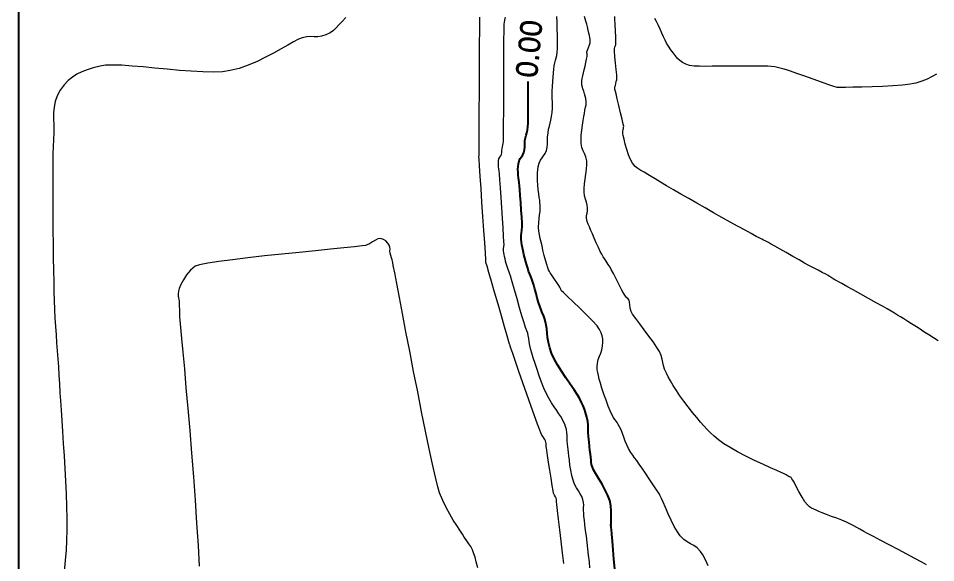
# Model space of a CAD drawing. Header units: metres. Extents: x 2662 to 3279, y 1027 to 1511.
# Drawn here: x 2684.6 to 2814.5, y 1179.2 to 1256.3 of the extents above; entities that cross this region are included whole.
import ezdxf

# ---------------------------------------------------------------- set-up
doc = ezdxf.new("R2010")
doc.units = ezdxf.units.M
doc.header["$LTSCALE"] = 1000
doc.layers.add('01 main point', color=1, linetype='Continuous')
doc.layers.add('CONT-MNR', color=252, linetype='Continuous', lineweight=9)
doc.layers.add('TEXT KONT', color=3, linetype='Continuous', lineweight=15)
doc.styles.get("Standard").update_dxf_attribs({"font": 'arial.ttf'})

msp = doc.modelspace()

# ---------------------------------------------------------------- linework, layer by layer
at = {"flags": 128}
msp.add_lwpolyline([(2769.05, 1178.33), (2768.91, 1179.69), (2768.79, 1181.02), (2768.69, 1182.24), (2768.6, 1183.23), (2768.55, 1183.92), (2768.53, 1184.21), (2768.5, 1184.37), (2768.49, 1184.54), (2768.5, 1184.75), (2768.52, 1185.19), (2768.54, 1185.79), (2768.53, 1186.51), (2768.47, 1187.27), (2768.32, 1188.03), (2768.07, 1188.72), (2767.69, 1189.5), (2767.25, 1190.31), (2766.78, 1191.1), (2766.36, 1191.81), (2766.04, 1192.37), (2765.86, 1192.74), (2765.75, 1193.13), (2765.71, 1193.43), (2765.68, 1193.75), (2765.64, 1194.15), (2765.58, 1194.57), (2765.52, 1195.08), (2765.46, 1195.66), (2765.39, 1196.32), (2765.31, 1197.04), (2765.27, 1197.69), (2765.26, 1198.22), (2765.25, 1198.69), (2765.2, 1199.21), (2765.08, 1199.84), (2764.91, 1200.47), (2764.75, 1200.97), (2764.56, 1201.42), (2764.33, 1201.9), (2764.03, 1202.49), (2763.73, 1203.01), (2763.27, 1203.7), (2762.72, 1204.51), (2762.11, 1205.4), (2761.5, 1206.33), (2760.92, 1207.25), (2760.44, 1208.1), (2760.08, 1208.86), (2759.82, 1209.64), (2759.65, 1210.38), (2759.53, 1211.08), (2759.46, 1211.73), (2759.4, 1212.33), (2759.33, 1212.86), (2759.23, 1213.33), (2759.07, 1213.85), (2758.92, 1214.25), (2758.76, 1214.61), (2758.6, 1215.01), (2758.41, 1215.52), (2758.24, 1216.07), (2758.06, 1216.69), (2757.88, 1217.33), (2757.71, 1217.95), (2757.55, 1218.5), (2757.42, 1218.93), (2757.27, 1219.37), (2757.13, 1219.72), (2757, 1220.06), (2756.84, 1220.5), (2756.71, 1220.93), (2756.58, 1221.36), (2756.45, 1221.82), (2756.32, 1222.32), (2756.18, 1222.86), (2756.06, 1223.38), (2755.95, 1223.82), (2755.87, 1224.22), (2755.81, 1224.61), (2755.77, 1225.04), (2755.78, 1225.53), (2755.83, 1225.92), (2755.89, 1226.3), (2755.92, 1226.79), (2755.9, 1227.31), (2755.86, 1228.13), (2755.79, 1229.14), (2755.72, 1230.2), (2755.64, 1231.21), (2755.57, 1232.05), (2755.53, 1232.59), (2755.48, 1233.03), (2755.43, 1233.4), (2755.39, 1233.73), (2755.35, 1234.07), (2755.34, 1234.46), (2755.33, 1234.94), (2755.34, 1235.34), (2755.38, 1235.7), (2755.48, 1236.1), (2755.64, 1236.45), (2755.83, 1236.7), (2756.02, 1236.95), (2756.18, 1237.3), (2756.26, 1237.7), (2756.28, 1238.08), (2756.28, 1238.49), (2756.32, 1238.99), (2756.4, 1239.39), (2756.48, 1239.74), (2756.57, 1240.08), (2756.66, 1240.46), (2756.72, 1240.93), (2756.75, 1241.45), (2756.76, 1242.35), (2756.76, 1243.53), (2756.76, 1244.87), (2756.76, 1246.28), (2756.76, 1247.35)], dxfattribs=at)
at = {"layer": '01 main point'}
msp.add_lwpolyline([(2684.6, 1092.67), (3187.11, 1092.67), (3187.11, 1448.02), (2684.6, 1448.02)], close=True, dxfattribs=at)
at = {"layer": 'CONT-MNR', "flags": 128}
for points, elevation in [([(2730.95, 1256.4), (2730.43, 1255.86), (2729.99, 1255.38), (2729.6, 1254.97), (2729.19, 1254.6), (2728.72, 1254.27), (2728.13, 1253.96), (2727.53, 1253.76), (2726.99, 1253.68), (2726.49, 1253.69), (2725.98, 1253.71), (2725.42, 1253.68), (2724.77, 1253.55), (2724.25, 1253.34), (2723.57, 1252.99), (2722.74, 1252.52), (2721.79, 1251.98), (2720.74, 1251.38), (2719.6, 1250.78), (2718.39, 1250.19), (2717.14, 1249.66), (2715.87, 1249.21), (2714.59, 1248.89), (2713.49, 1248.74), (2712.17, 1248.69), (2710.69, 1248.72), (2709.08, 1248.8), (2707.39, 1248.93), (2705.66, 1249.09), (2703.94, 1249.25), (2702.27, 1249.41), (2700.69, 1249.55), (2699.24, 1249.65), (2697.98, 1249.69), (2696.94, 1249.67), (2696.17, 1249.55), (2695.21, 1249.29), (2694.35, 1249.03), (2693.58, 1248.74), (2692.88, 1248.4), (2692.24, 1247.99), (2691.65, 1247.49), (2691.09, 1246.87), (2690.54, 1246.12), (2690.09, 1245.31), (2689.81, 1244.52), (2689.65, 1243.74), (2689.59, 1242.94), (2689.58, 1242.09), (2689.6, 1241.17), (2689.6, 1240.17), (2689.56, 1239.05), (2689.52, 1238.21), (2689.49, 1237.06), (2689.47, 1235.64), (2689.46, 1234.02), (2689.46, 1232.22), (2689.47, 1230.31), (2689.48, 1228.33), (2689.49, 1226.32), (2689.52, 1224.33), (2689.54, 1222.41), (2689.57, 1220.6), (2689.6, 1218.96), (2689.64, 1217.52), (2689.67, 1216.34), (2689.72, 1215.06), (2689.78, 1213.83), (2689.85, 1212.64), (2689.93, 1211.49), (2690.01, 1210.35), (2690.09, 1209.22), (2690.18, 1208.09), (2690.26, 1206.93), (2690.34, 1205.75), (2690.42, 1204.52), (2690.49, 1203.24), (2690.55, 1202.11), (2690.64, 1200.8), (2690.74, 1199.35), (2690.84, 1197.77), (2690.96, 1196.09), (2691.07, 1194.34), (2691.18, 1192.55), (2691.27, 1190.74), (2691.36, 1188.94), (2691.42, 1187.18), (2691.45, 1185.47), (2691.46, 1183.85), (2691.43, 1182.34), (2691.36, 1180.98), (2691.24, 1179.53), (2691.09, 1177.98)], 1), ([(2761.81, 1179.09), (2761.63, 1180.62), (2761.43, 1182.25), (2761.24, 1183.88), (2761.06, 1185.37), (2760.91, 1186.6), (2760.81, 1187.46), (2760.77, 1187.81), (2760.76, 1188), (2760.77, 1188.15), (2760.74, 1188.33), (2760.64, 1188.54), (2760.5, 1188.76), (2760.37, 1189.04), (2760.3, 1189.4), (2760.17, 1190.15), (2760.01, 1191.16), (2759.84, 1192.29), (2759.66, 1193.42), (2759.51, 1194.41), (2759.41, 1195.13), (2759.36, 1195.44), (2759.33, 1195.65), (2759.31, 1195.86), (2759.3, 1196.07), (2759.28, 1196.27), (2759.22, 1196.47), (2759.12, 1196.65), (2759.03, 1196.81), (2758.89, 1197.02), (2758.72, 1197.28), (2758.55, 1197.58), (2758.4, 1197.96), (2758.1, 1198.81), (2757.67, 1200.01), (2757.16, 1201.46), (2756.6, 1203.06), (2756.03, 1204.7), (2755.47, 1206.27), (2754.98, 1207.69), (2754.58, 1208.83), (2754.32, 1209.6), (2754.22, 1209.88), (2754.2, 1209.99), (2754.18, 1210.08), (2754.16, 1210.12), (2754.15, 1210.17), (2754.05, 1210.49), (2753.8, 1211.35), (2753.43, 1212.62), (2752.99, 1214.16), (2752.5, 1215.84), (2752.01, 1217.52), (2751.56, 1219.05), (2751.2, 1220.32), (2750.95, 1221.18), (2750.85, 1221.5), (2750.83, 1221.55), (2750.81, 1221.63), (2750.8, 1221.71), (2750.8, 1221.77), (2750.78, 1222.12), (2750.72, 1223.07), (2750.62, 1224.49), (2750.5, 1226.26), (2750.37, 1228.22), (2750.23, 1230.25), (2750.1, 1232.21), (2749.98, 1233.97), (2749.89, 1235.39), (2749.82, 1236.35), (2749.8, 1236.7), (2749.8, 1236.75), (2749.82, 1236.82), (2749.82, 1237.15), (2749.82, 1238.06), (2749.83, 1239.45), (2749.84, 1241.24), (2749.85, 1243.32), (2749.86, 1245.59), (2749.87, 1247.97), (2749.89, 1250.34), (2749.9, 1252.61), (2749.91, 1254.69), (2749.92, 1256.48)], 2), ([(2765.5, 1178.46), (2765.43, 1179.32), (2765.33, 1180.28), (2765.23, 1181.18), (2765.12, 1182.07), (2765.01, 1182.95), (2764.91, 1183.78), (2764.81, 1184.55), (2764.73, 1185.21), (2764.67, 1185.77), (2764.63, 1186.18), (2764.61, 1186.65), (2764.62, 1187.02), (2764.64, 1187.37), (2764.62, 1187.73), (2764.53, 1188.18), (2764.37, 1188.58), (2764.15, 1188.97), (2763.89, 1189.37), (2763.62, 1189.81), (2763.35, 1190.31), (2763.12, 1190.89), (2762.93, 1191.57), (2762.79, 1192.31), (2762.69, 1193.04), (2762.61, 1193.74), (2762.55, 1194.34), (2762.5, 1194.79), (2762.44, 1195.26), (2762.39, 1195.63), (2762.36, 1195.99), (2762.31, 1196.45), (2762.29, 1196.9), (2762.28, 1197.26), (2762.26, 1197.61), (2762.18, 1198.06), (2762.06, 1198.49), (2761.94, 1198.83), (2761.78, 1199.16), (2761.58, 1199.57), (2761.39, 1199.89), (2761.13, 1200.28), (2760.81, 1200.74), (2760.45, 1201.27), (2760.07, 1201.86), (2759.68, 1202.52), (2759.32, 1203.22), (2759, 1203.94), (2758.67, 1204.76), (2758.34, 1205.65), (2758.03, 1206.56), (2757.74, 1207.43), (2757.49, 1208.23), (2757.29, 1208.89), (2757.15, 1209.37), (2757.01, 1209.96), (2756.92, 1210.48), (2756.85, 1210.95), (2756.78, 1211.36), (2756.71, 1211.7), (2756.6, 1212.03), (2756.5, 1212.28), (2756.4, 1212.52), (2756.28, 1212.85), (2756.14, 1213.3), (2755.89, 1214.16), (2755.56, 1215.31), (2755.19, 1216.59), (2754.82, 1217.86), (2754.5, 1218.98), (2754.26, 1219.81), (2754.14, 1220.22), (2754.03, 1220.51), (2753.94, 1220.74), (2753.84, 1221.03), (2753.75, 1221.3), (2753.67, 1221.59), (2753.58, 1221.9), (2753.5, 1222.25), (2753.42, 1222.58), (2753.35, 1222.85), (2753.31, 1223.1), (2753.28, 1223.38), (2753.29, 1223.7), (2753.34, 1223.96), (2753.36, 1224.28), (2753.34, 1224.66), (2753.29, 1225.47), (2753.22, 1226.62), (2753.13, 1227.98), (2753.03, 1229.45), (2752.93, 1230.93), (2752.83, 1232.29), (2752.75, 1233.44), (2752.69, 1234.26), (2752.66, 1234.64), (2752.62, 1235), (2752.59, 1235.28), (2752.57, 1235.59), (2752.56, 1235.91), (2752.58, 1236.16), (2752.64, 1236.42), (2752.75, 1236.65), (2752.88, 1236.81), (2752.99, 1237.03), (2753.04, 1237.3), (2753.04, 1237.56), (2753.07, 1237.89), (2753.12, 1238.14), (2753.17, 1238.36), (2753.23, 1238.59), (2753.27, 1238.87), (2753.28, 1239.27), (2753.29, 1240.16), (2753.3, 1241.46), (2753.31, 1243.06), (2753.31, 1244.86), (2753.32, 1246.77), (2753.32, 1248.67), (2753.33, 1250.48), (2753.34, 1252.09), (2753.34, 1253.41), (2753.35, 1254.33), (2753.35, 1254.75), (2753.37, 1255.15), (2753.39, 1255.49), (2753.42, 1255.78), (2753.45, 1256.03), (2753.5, 1256.28), (2753.56, 1256.47)], 1), ([(2782.27, 1178.75), (2781.86, 1179.62), (2781.5, 1180.32), (2781.18, 1180.81), (2780.7, 1181.31), (2780.22, 1181.65), (2779.75, 1181.9), (2779.27, 1182.16), (2778.79, 1182.49), (2778.3, 1182.99), (2777.9, 1183.56), (2777.46, 1184.34), (2777.01, 1185.23), (2776.58, 1186.15), (2776.19, 1187.02), (2775.88, 1187.76), (2775.66, 1188.28), (2775.56, 1188.5), (2775.46, 1188.68), (2775.41, 1188.78), (2775.41, 1188.85), (2775.28, 1189.04), (2774.95, 1189.54), (2774.47, 1190.24), (2773.92, 1191.06), (2773.37, 1191.89), (2772.87, 1192.63), (2772.5, 1193.17), (2772.14, 1193.67), (2771.84, 1194.06), (2771.57, 1194.42), (2771.29, 1194.83), (2770.99, 1195.36), (2770.73, 1195.89), (2770.5, 1196.43), (2770.3, 1196.98), (2770.11, 1197.51), (2769.92, 1198), (2769.72, 1198.45), (2769.48, 1198.87), (2769.26, 1199.18), (2769.05, 1199.47), (2768.83, 1199.79), (2768.6, 1200.21), (2768.39, 1200.7), (2768.11, 1201.39), (2767.81, 1202.21), (2767.5, 1203.08), (2767.22, 1203.92), (2766.99, 1204.65), (2766.84, 1205.19), (2766.71, 1205.71), (2766.62, 1206.13), (2766.56, 1206.51), (2766.54, 1206.94), (2766.57, 1207.46), (2766.67, 1207.99), (2766.85, 1208.45), (2767.04, 1208.87), (2767.21, 1209.34), (2767.3, 1209.89), (2767.33, 1210.45), (2767.32, 1210.91), (2767.26, 1211.33), (2767.12, 1211.76), (2766.89, 1212.25), (2766.54, 1212.74), (2765.88, 1213.46), (2765.03, 1214.32), (2764.08, 1215.25), (2763.16, 1216.13), (2762.35, 1216.9), (2761.76, 1217.46), (2761.51, 1217.71), (2761.4, 1217.89), (2761.34, 1218.04), (2761.24, 1218.22), (2761.09, 1218.47), (2760.82, 1218.88), (2760.51, 1219.36), (2760.22, 1219.79), (2760.04, 1220.06), (2759.89, 1220.28), (2759.77, 1220.45), (2759.65, 1220.68), (2759.55, 1220.96), (2759.4, 1221.43), (2759.23, 1222.03), (2759.05, 1222.73), (2758.87, 1223.48), (2758.73, 1224.07), (2758.59, 1224.62), (2758.47, 1225.14), (2758.37, 1225.65), (2758.3, 1226.16), (2758.25, 1226.71), (2758.26, 1227.37), (2758.31, 1227.96), (2758.38, 1228.48), (2758.45, 1228.93), (2758.48, 1229.3), (2758.47, 1229.65), (2758.46, 1229.92), (2758.43, 1230.19), (2758.4, 1230.54), (2758.35, 1230.93), (2758.28, 1231.44), (2758.2, 1232.04), (2758.14, 1232.68), (2758.11, 1233.33), (2758.1, 1233.92), (2758.1, 1234.41), (2758.13, 1234.85), (2758.19, 1235.29), (2758.32, 1235.77), (2758.51, 1236.21), (2758.73, 1236.53), (2758.96, 1236.81), (2759.18, 1237.14), (2759.37, 1237.57), (2759.48, 1238.06), (2759.51, 1238.51), (2759.51, 1238.97), (2759.52, 1239.48), (2759.58, 1240.08), (2759.67, 1240.59), (2759.78, 1241.04), (2759.89, 1241.46), (2760, 1241.9), (2760.09, 1242.39), (2760.17, 1242.98), (2760.22, 1243.57), (2760.23, 1244.05), (2760.21, 1244.48), (2760.19, 1244.92), (2760.18, 1245.41), (2760.19, 1246), (2760.22, 1246.67), (2760.25, 1247.34), (2760.3, 1247.97), (2760.34, 1248.57), (2760.4, 1249.11), (2760.46, 1249.57), (2760.54, 1250.02), (2760.64, 1250.37), (2760.73, 1250.69), (2760.82, 1251.03), (2760.89, 1251.48), (2760.92, 1252.02), (2760.92, 1252.83), (2760.91, 1253.8), (2760.89, 1254.82), (2760.87, 1255.78), (2760.85, 1256.58)], -1), ([(2813.18, 1178.89), (2812.49, 1179.27), (2811.53, 1179.79), (2810.38, 1180.4), (2809.14, 1181.06), (2807.89, 1181.72), (2806.69, 1182.36), (2805.64, 1182.91), (2804.82, 1183.35), (2804.31, 1183.62), (2803.74, 1183.94), (2803.29, 1184.19), (2802.87, 1184.43), (2802.41, 1184.67), (2801.82, 1184.95), (2801.19, 1185.22), (2800.47, 1185.49), (2799.73, 1185.77), (2799.01, 1186.03), (2798.39, 1186.26), (2797.92, 1186.46), (2797.52, 1186.64), (2797.19, 1186.77), (2796.9, 1186.92), (2796.61, 1187.1), (2796.3, 1187.38), (2795.96, 1187.82), (2795.55, 1188.5), (2795.11, 1189.27), (2794.72, 1190.02), (2794.42, 1190.6), (2794.26, 1190.89), (2794.12, 1191.09), (2794, 1191.26), (2793.92, 1191.34), (2793.83, 1191.37), (2793.74, 1191.39), (2793.58, 1191.47), (2793.28, 1191.64), (2792.91, 1191.84), (2792.59, 1191.98), (2791.95, 1192.26), (2791.06, 1192.66), (2789.98, 1193.15), (2788.8, 1193.7), (2787.58, 1194.29), (2786.41, 1194.9), (2785.35, 1195.5), (2784.49, 1196.06), (2783.73, 1196.62), (2783.1, 1197.13), (2782.56, 1197.61), (2782.09, 1198.08), (2781.63, 1198.58), (2781.17, 1199.13), (2780.65, 1199.76), (2780.04, 1200.5), (2779.4, 1201.3), (2778.81, 1202.09), (2778.26, 1202.86), (2777.76, 1203.6), (2777.31, 1204.3), (2776.93, 1204.94), (2776.6, 1205.53), (2776.34, 1206.05), (2776.09, 1206.63), (2775.94, 1207.13), (2775.85, 1207.58), (2775.75, 1208.04), (2775.59, 1208.53), (2775.34, 1209.11), (2775, 1209.69), (2774.49, 1210.44), (2773.87, 1211.29), (2773.21, 1212.17), (2772.56, 1213.03), (2771.99, 1213.8), (2771.56, 1214.4), (2771.34, 1214.78), (2771.2, 1215.27), (2771.15, 1215.73), (2771.13, 1216.11), (2771.06, 1216.39), (2770.9, 1216.6), (2770.72, 1216.74), (2770.53, 1216.93), (2770.35, 1217.23), (2770.04, 1217.82), (2769.65, 1218.57), (2769.23, 1219.39), (2768.84, 1220.15), (2768.53, 1220.74), (2768.37, 1221.04), (2768.23, 1221.27), (2768.11, 1221.44), (2767.97, 1221.67), (2767.81, 1221.9), (2767.62, 1222.17), (2767.41, 1222.51), (2767.18, 1222.9), (2766.98, 1223.3), (2766.72, 1223.86), (2766.42, 1224.52), (2766.12, 1225.19), (2765.86, 1225.8), (2765.66, 1226.27), (2765.45, 1226.76), (2765.28, 1227.16), (2765.14, 1227.55), (2765.05, 1227.98), (2765.04, 1228.39), (2765.1, 1228.72), (2765.17, 1229.05), (2765.18, 1229.46), (2765.12, 1229.85), (2765.01, 1230.25), (2764.88, 1230.67), (2764.76, 1231.16), (2764.69, 1231.72), (2764.7, 1232.22), (2764.76, 1232.84), (2764.85, 1233.52), (2764.94, 1234.24), (2765.03, 1234.94), (2765.07, 1235.58), (2765.06, 1236.12), (2764.94, 1236.69), (2764.76, 1237.14), (2764.56, 1237.54), (2764.38, 1237.99), (2764.27, 1238.56), (2764.25, 1239.11), (2764.29, 1239.76), (2764.37, 1240.47), (2764.47, 1241.19), (2764.57, 1241.85), (2764.67, 1242.42), (2764.73, 1242.83), (2764.81, 1243.31), (2764.9, 1243.7), (2764.96, 1244.06), (2764.97, 1244.5), (2764.92, 1244.94), (2764.84, 1245.3), (2764.73, 1245.63), (2764.63, 1245.98), (2764.53, 1246.31), (2764.45, 1246.57), (2764.38, 1246.83), (2764.35, 1247.16), (2764.37, 1247.47), (2764.43, 1247.8), (2764.52, 1248.16), (2764.62, 1248.56), (2764.72, 1249.02), (2764.82, 1249.53), (2764.93, 1250.05), (2765.03, 1250.51), (2765.1, 1250.88), (2765.13, 1251.1), (2765.12, 1251.27), (2765.09, 1251.4), (2765.09, 1251.57), (2765.16, 1251.81), (2765.3, 1252.17), (2765.45, 1252.54), (2765.54, 1252.85), (2765.56, 1253.12), (2765.55, 1253.34), (2765.51, 1253.61), (2765.46, 1253.87), (2765.38, 1254.22), (2765.28, 1254.64), (2765.17, 1255.08), (2765.06, 1255.49), (2764.94, 1255.9), (2764.83, 1256.22), (2764.74, 1256.54)], -2), ([(2814.82, 1210.61), (2814.15, 1211.06), (2813.5, 1211.47), (2812.94, 1211.82), (2812.44, 1212.15), (2811.97, 1212.45), (2811.51, 1212.74), (2811.03, 1213.04), (2810.5, 1213.37), (2809.93, 1213.73), (2809.46, 1214.02), (2809.04, 1214.27), (2808.63, 1214.53), (2808.15, 1214.81), (2807.57, 1215.15), (2806.92, 1215.52), (2806.02, 1216.03), (2804.96, 1216.62), (2803.86, 1217.23), (2802.79, 1217.83), (2801.86, 1218.34), (2801.16, 1218.73), (2800.8, 1218.93), (2800.48, 1219.11), (2800.2, 1219.27), (2799.97, 1219.4), (2799.81, 1219.5), (2799.68, 1219.59), (2799.58, 1219.67), (2799.45, 1219.76), (2799.26, 1219.86), (2798.9, 1220.05), (2798.4, 1220.31), (2797.81, 1220.62), (2797.17, 1220.96), (2796.51, 1221.31), (2795.91, 1221.65), (2795.13, 1222.09), (2794.24, 1222.59), (2793.31, 1223.12), (2792.43, 1223.62), (2791.67, 1224.05), (2791.09, 1224.38), (2790.78, 1224.55), (2790.52, 1224.68), (2790.31, 1224.78), (2790.1, 1224.88), (2789.84, 1225.01), (2789.57, 1225.15), (2789.07, 1225.42), (2788.36, 1225.81), (2787.49, 1226.29), (2786.48, 1226.84), (2785.38, 1227.45), (2784.21, 1228.1), (2783.02, 1228.77), (2781.83, 1229.44), (2780.67, 1230.11), (2779.51, 1230.77), (2778.4, 1231.41), (2777.34, 1232.02), (2776.37, 1232.59), (2775.5, 1233.1), (2774.76, 1233.55), (2774.16, 1233.91), (2773.73, 1234.18), (2773.17, 1234.52), (2772.71, 1234.77), (2772.3, 1235.02), (2771.92, 1235.33), (2771.52, 1235.8), (2771.24, 1236.31), (2770.97, 1236.98), (2770.72, 1237.74), (2770.51, 1238.49), (2770.34, 1239.17), (2770.22, 1239.7), (2770.17, 1239.98), (2770.18, 1240.29), (2770.22, 1240.55), (2770.25, 1240.72), (2770.28, 1240.87), (2770.3, 1241.01), (2770.23, 1241.31), (2770.08, 1242), (2769.86, 1242.94), (2769.62, 1243.95), (2769.39, 1244.9), (2769.22, 1245.61), (2769.15, 1245.94), (2769.1, 1246.1), (2769.06, 1246.23), (2769.04, 1246.38), (2769.06, 1246.59), (2769.12, 1246.81), (2769.18, 1247.09), (2769.24, 1247.36), (2769.3, 1247.59), (2769.34, 1247.88), (2769.31, 1248.29), (2769.25, 1249.05), (2769.15, 1249.98), (2769.06, 1250.91), (2769, 1251.64), (2768.98, 1252.01), (2769.04, 1252.2), (2769.11, 1252.35), (2769.17, 1252.54), (2769.17, 1252.9), (2769.16, 1253.63), (2769.13, 1254.53), (2769.09, 1255.45), (2769.06, 1256.18), (2769.03, 1256.56)], -3), ([(2814.59, 1248.39), (2813.97, 1248.04), (2813.27, 1247.69), (2812.5, 1247.38), (2811.66, 1247.11), (2810.85, 1246.97), (2809.74, 1246.84), (2808.41, 1246.75), (2806.95, 1246.67), (2805.46, 1246.61), (2804.02, 1246.57), (2802.73, 1246.54), (2801.69, 1246.52), (2800.98, 1246.51), (2800.69, 1246.51), (2800.51, 1246.51), (2800.35, 1246.53), (2800.04, 1246.63), (2799.32, 1246.89), (2798.31, 1247.25), (2797.13, 1247.67), (2795.92, 1248.1), (2794.8, 1248.5), (2793.89, 1248.81), (2793.33, 1248.99), (2792.84, 1249.14), (2792.45, 1249.26), (2792.09, 1249.35), (2791.69, 1249.43), (2791.19, 1249.5), (2790.71, 1249.53), (2790.1, 1249.55), (2789.39, 1249.54), (2788.58, 1249.53), (2787.68, 1249.52), (2786.72, 1249.52), (2785.7, 1249.53), (2784.76, 1249.54), (2783.8, 1249.53), (2782.84, 1249.51), (2781.91, 1249.5), (2781.04, 1249.51), (2780.26, 1249.55), (2779.61, 1249.64), (2779.1, 1249.79), (2778.6, 1250.04), (2778.22, 1250.31), (2777.91, 1250.62), (2777.63, 1250.97), (2777.33, 1251.38), (2776.99, 1251.86), (2776.64, 1252.35), (2776.37, 1252.79), (2776.15, 1253.22), (2775.94, 1253.67), (2775.71, 1254.18), (2775.45, 1254.79), (2775.17, 1255.38), (2774.92, 1255.87), (2774.7, 1256.3)], -4), ([(2749.63, 1178.46), (2749.43, 1179.32), (2749.25, 1180), (2749.1, 1180.48), (2748.87, 1181.05), (2748.63, 1181.48), (2748.36, 1181.86), (2748.07, 1182.28), (2747.73, 1182.82), (2747.46, 1183.27), (2747.09, 1183.82), (2746.65, 1184.48), (2746.17, 1185.24), (2745.67, 1186.08), (2745.16, 1187), (2744.68, 1188.01), (2744.24, 1189.08), (2743.99, 1189.93), (2743.65, 1191.31), (2743.23, 1193.14), (2742.76, 1195.34), (2742.24, 1197.84), (2741.69, 1200.55), (2741.13, 1203.39), (2740.56, 1206.28), (2740, 1209.15), (2739.47, 1211.91), (2738.98, 1214.48), (2738.54, 1216.78), (2738.17, 1218.73), (2737.88, 1220.26), (2737.68, 1221.28), (2737.59, 1221.71), (2737.5, 1222.09), (2737.4, 1222.4), (2737.32, 1222.69), (2737.24, 1223.02), (2737.21, 1223.35), (2737.22, 1223.63), (2737.21, 1223.88), (2737.1, 1224.16), (2736.89, 1224.47), (2736.62, 1224.77), (2736.27, 1225), (2735.86, 1225.12), (2735.51, 1225.07), (2735.14, 1224.88), (2734.75, 1224.63), (2734.3, 1224.37), (2733.76, 1224.15), (2733.25, 1224.07), (2732.19, 1223.95), (2730.69, 1223.79), (2728.81, 1223.6), (2726.66, 1223.39), (2724.33, 1223.15), (2721.89, 1222.9), (2719.45, 1222.65), (2717.09, 1222.38), (2714.91, 1222.12), (2712.98, 1221.86), (2711.4, 1221.62), (2710.26, 1221.39), (2709.65, 1221.19), (2708.98, 1220.65), (2708.41, 1219.99), (2707.96, 1219.29), (2707.62, 1218.62), (2707.38, 1218.05), (2707.26, 1217.66), (2707.2, 1217.3), (2707.23, 1217), (2707.29, 1216.69), (2707.34, 1216.3), (2707.36, 1215.93), (2707.37, 1215.53), (2707.39, 1215.08), (2707.41, 1214.58), (2707.43, 1214.01), (2707.47, 1213.54), (2707.56, 1212.51), (2707.7, 1210.98), (2707.88, 1209.01), (2708.1, 1206.65), (2708.33, 1203.98), (2708.59, 1201.06), (2708.85, 1197.94), (2709.11, 1194.7), (2709.37, 1191.38), (2709.61, 1188.06), (2709.83, 1184.8), (2710.03, 1181.66), (2710.18, 1178.7)], 3)]:
    msp.add_lwpolyline(points, dxfattribs=dict(at, elevation=elevation))

# ---------------------------------------------------------------- texts
at = {"layer": 'TEXT KONT', "char_height": 3, "attachment_point": 5, "rotation": 84.4558}
for insert in [(2756.86, 1252.02), (2756.97, 1251.96, -1)]:
    msp.add_mtext('{0.00}', dxfattribs=dict(at, insert=insert))

doc.saveas('drawing.dxf')
